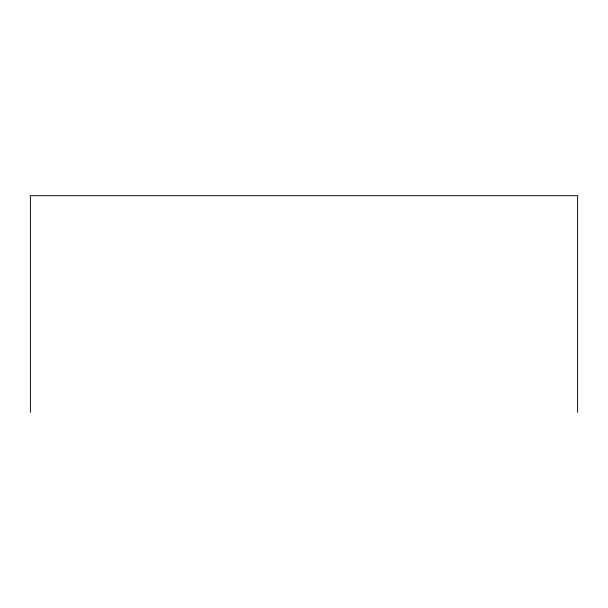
<?xml version="1.0" encoding="UTF-8"?>
<svg xmlns="http://www.w3.org/2000/svg" width="608" height="608" viewBox="0 0 608 608"><rect width="100%" height="100%" fill="white"/><g stroke="black" fill="none" stroke-linecap="round" stroke-linejoin="round"><path stroke-width="0.91" d="M577.6 412.323L577.6 195.677L30.4 195.677L30.4 412.323"/></g></svg>
